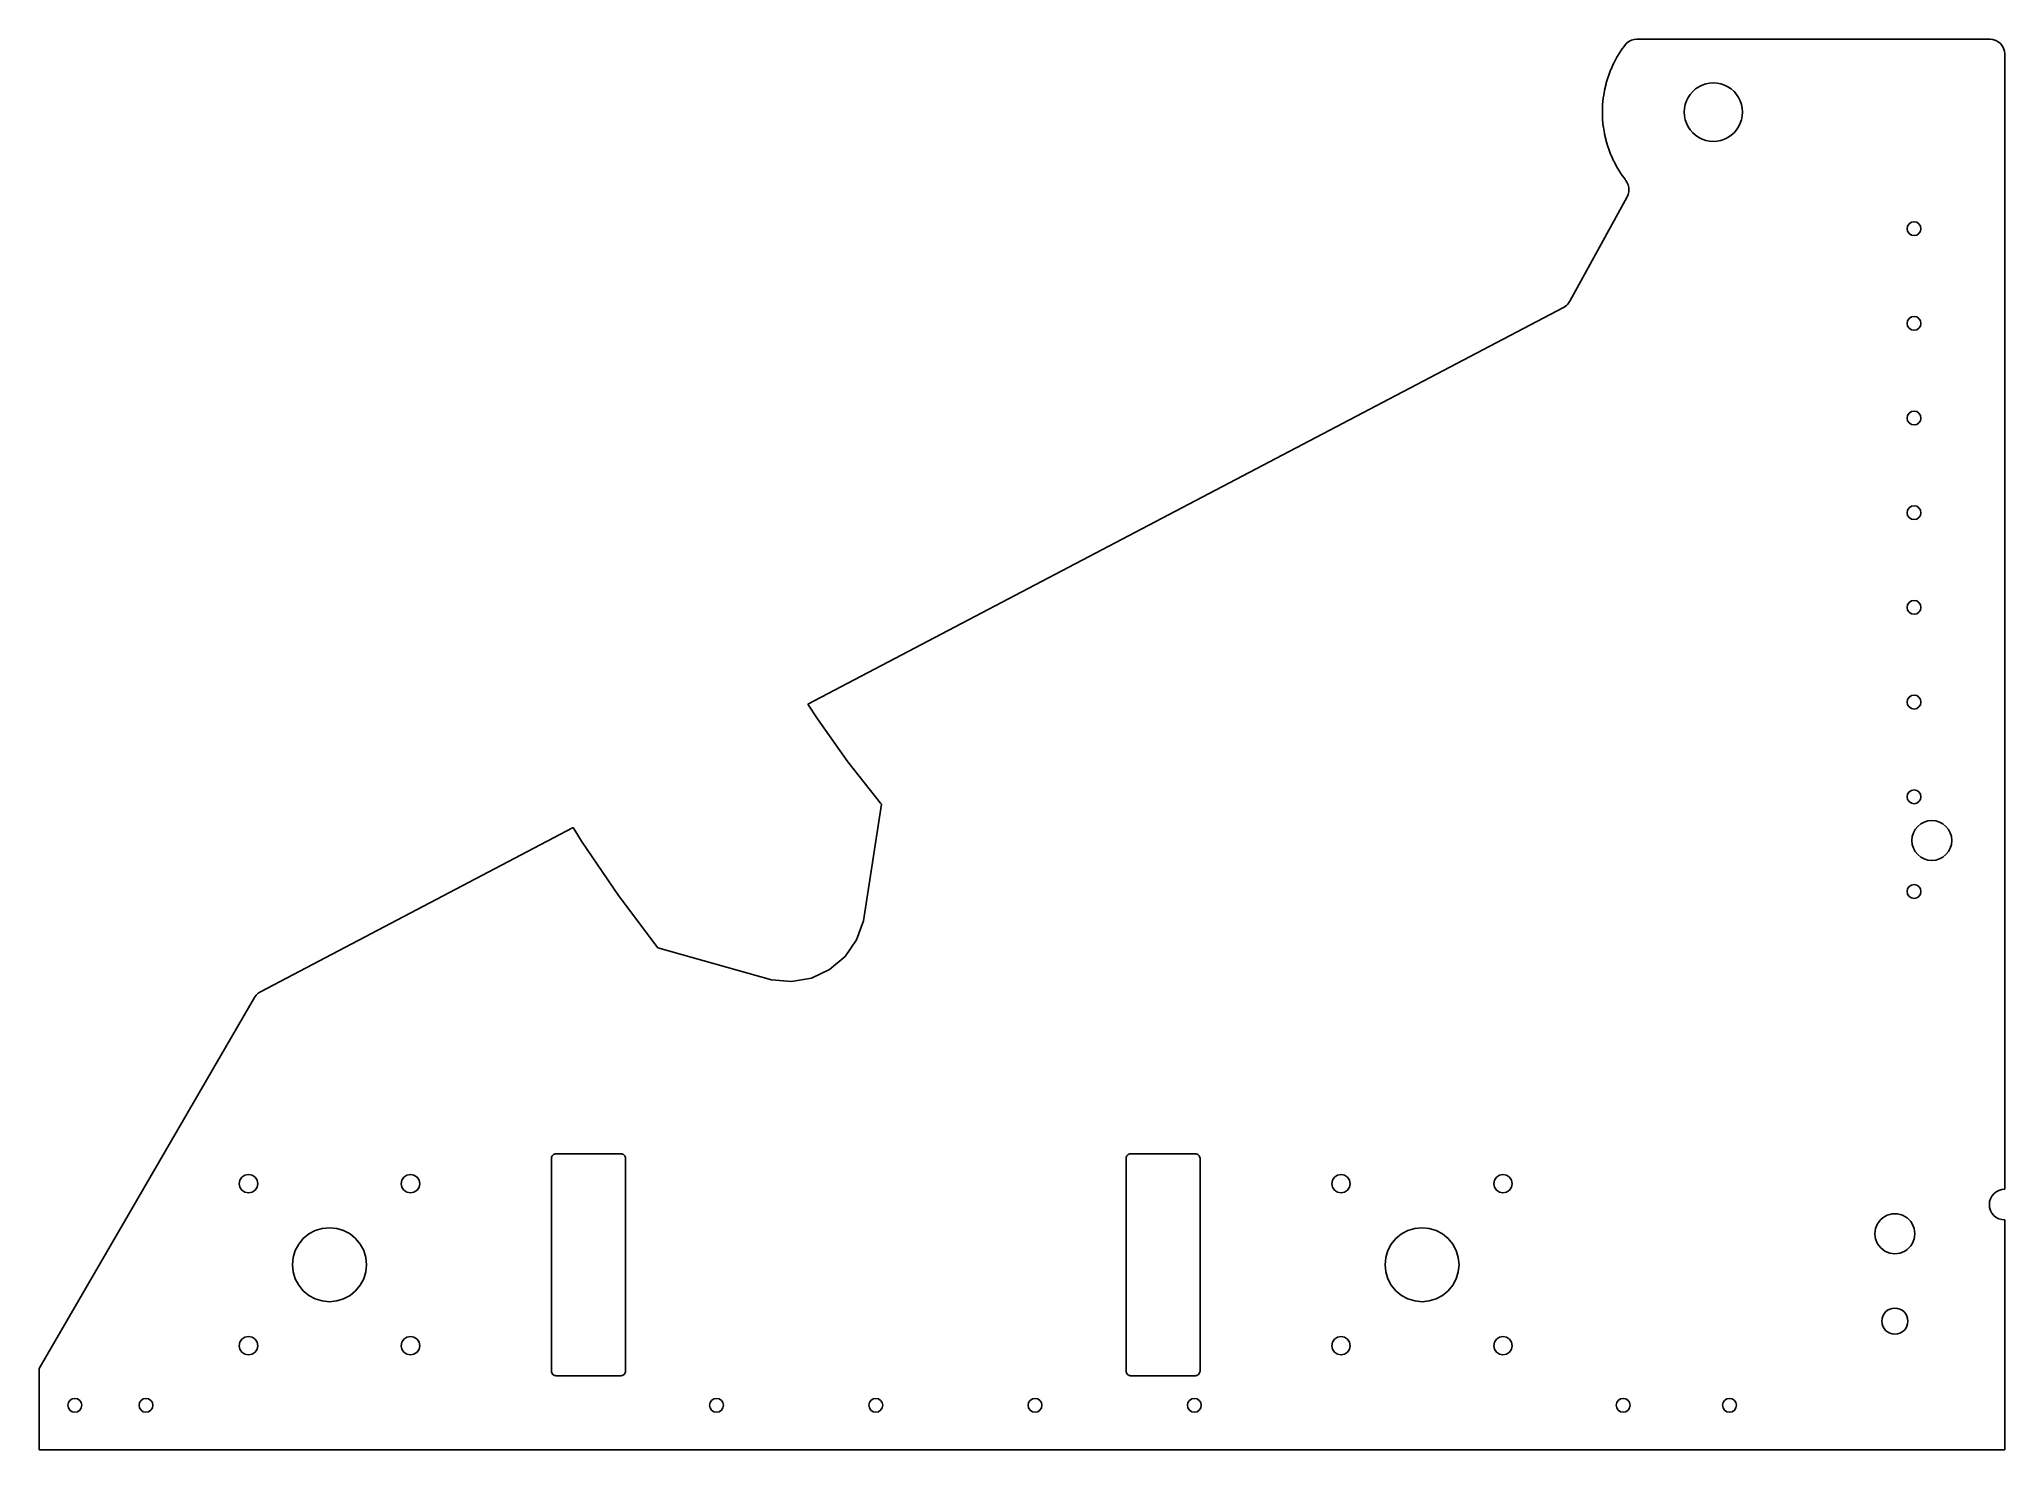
# Model space of a CAD drawing. Header units: millimetres. Extents: x 0 to 1349, y 0 to 968.
import ezdxf

# ---------------------------------------------------------------- set-up
doc = ezdxf.new("R2010")
doc.units = ezdxf.units.MM

msp = doc.modelspace()

# ---------------------------------------------------------------- linework, layer by layer
for p, q in [((1085.67, 960.306), (1083.38, 956.628)), ((1086.03, 960.85), (1085.67, 960.306)), ((1088.34, 964.075), (1086.03, 960.85)), ((1089.64, 965.549), (1088.34, 964.075)), ((1091.19, 966.742), (1089.64, 965.549)), ((1092.95, 967.609), (1091.19, 966.742)), ((1094.84, 968.116), (1092.95, 967.609)), ((1096.47, 968.25), (1094.84, 968.116)), ((1339.2, 968.25), (1096.47, 968.25)), ((1341.15, 968.058), (1339.2, 968.25)), ((1343.03, 967.489), (1341.15, 968.058)), ((1344.76, 966.565), (1343.03, 967.489)), ((1346.27, 965.321), (1344.76, 966.565)), ((1347.51, 963.806), (1346.27, 965.321)), ((1348.44, 962.077), (1347.51, 963.806)), ((1349.01, 960.201), (1348.44, 962.077)), ((1349.2, 958.25), (1349.01, 960.201)), ((1349.2, 178.775), (1349.2, 958.25)), ((1078.68, 947.104), (1077.16, 943.05)), ((1078.83, 947.469), (1078.68, 947.104)), ((1078.94, 947.709), (1078.83, 947.469)), ((1080.72, 951.655), (1078.94, 947.709)), ((1081.01, 952.241), (1080.72, 951.655)), ((1083.05, 956.062), (1081.01, 952.241)), ((1083.38, 956.628), (1083.05, 956.062)), ((1074.41, 932.793), (1073.71, 928.52)), ((1074.54, 933.435), (1074.41, 932.793)), ((1075.52, 937.653), (1074.54, 933.435)), ((1075.69, 938.285), (1075.52, 937.653)), ((1076.95, 942.43), (1075.69, 938.285)), ((1077.16, 943.05), (1076.95, 942.43)), ((1133.29, 930.456), (1135.02, 932.427)), ((1135.02, 932.427), (1136.99, 934.157)), ((1136.99, 934.157), (1139.18, 935.614)), ((1139.18, 935.614), (1141.53, 936.774)), ((1141.53, 936.774), (1144.01, 937.617)), ((1144.01, 937.617), (1146.58, 938.128)), ((1146.58, 938.128), (1149.2, 938.3)), ((1149.2, 938.3), (1151.82, 938.128)), ((1151.82, 938.128), (1154.39, 937.617)), ((1154.39, 937.617), (1156.87, 936.774)), ((1156.87, 936.774), (1159.23, 935.614)), ((1159.23, 935.614), (1161.41, 934.157)), ((1161.41, 934.157), (1163.38, 932.427)), ((1163.38, 932.427), (1165.11, 930.456)), ((1073.15, 922.906), (1073.01, 918.577)), ((1073.01, 918.577), (1073.01, 917.923)), ((1073.01, 917.923), (1073.15, 913.594)), ((1073.2, 923.559), (1073.15, 922.906)), ((1073.62, 927.87), (1073.2, 923.559)), ((1073.66, 928.225), (1073.62, 927.87)), ((1073.71, 928.52), (1073.66, 928.225)), ((1129.15, 918.25), (1129.32, 920.867)), ((1129.32, 915.633), (1129.15, 918.25)), ((1129.32, 920.867), (1129.83, 923.439)), ((1129.83, 923.439), (1130.68, 925.923)), ((1130.68, 925.923), (1131.84, 928.275)), ((1131.84, 928.275), (1133.29, 930.456)), ((1165.11, 930.456), (1166.56, 928.275)), ((1166.56, 928.275), (1167.72, 925.923)), ((1167.72, 925.923), (1168.57, 923.439)), ((1168.57, 923.439), (1169.08, 920.867)), ((1169.08, 920.867), (1169.25, 918.25)), ((1169.25, 918.25), (1169.08, 915.633)), ((1073.15, 913.594), (1073.2, 912.941)), ((1073.2, 912.941), (1073.62, 908.63)), ((1073.62, 908.63), (1073.66, 908.276)), ((1073.66, 908.276), (1073.71, 907.98)), ((1073.71, 907.98), (1074.41, 903.707)), ((1129.83, 913.061), (1129.32, 915.633)), ((1130.68, 910.577), (1129.83, 913.061)), ((1131.84, 908.225), (1130.68, 910.577)), ((1133.29, 906.044), (1131.84, 908.225)), ((1135.02, 904.073), (1133.29, 906.044)), ((1136.99, 902.343), (1135.02, 904.073)), ((1163.38, 904.073), (1161.41, 902.343)), ((1165.11, 906.044), (1163.38, 904.073)), ((1166.56, 908.225), (1165.11, 906.044)), ((1167.72, 910.577), (1166.56, 908.225)), ((1168.57, 913.061), (1167.72, 910.577)), ((1169.08, 915.633), (1168.57, 913.061)), ((1074.41, 903.707), (1074.54, 903.065)), ((1074.54, 903.065), (1075.52, 898.847)), ((1075.52, 898.847), (1075.69, 898.215)), ((1075.69, 898.215), (1076.95, 894.069)), ((1076.95, 894.069), (1077.16, 893.45)), ((1077.16, 893.45), (1078.68, 889.396)), ((1139.18, 900.886), (1136.99, 902.343)), ((1141.53, 899.726), (1139.18, 900.886)), ((1144.01, 898.883), (1141.53, 899.726)), ((1146.58, 898.372), (1144.01, 898.883)), ((1149.2, 898.2), (1146.58, 898.372)), ((1151.82, 898.372), (1149.2, 898.2)), ((1154.39, 898.883), (1151.82, 898.372)), ((1156.87, 899.726), (1154.39, 898.883)), ((1159.23, 900.886), (1156.87, 899.726)), ((1161.41, 902.343), (1159.23, 900.886)), ((1078.68, 889.396), (1078.83, 889.032)), ((1078.83, 889.032), (1078.94, 888.791)), ((1078.94, 888.791), (1080.72, 884.846)), ((1080.72, 884.846), (1081.01, 884.259)), ((1081.01, 884.259), (1083.05, 880.438)), ((1083.05, 880.438), (1083.38, 879.872)), ((1083.38, 879.872), (1085.67, 876.194)), ((1085.67, 876.194), (1086.03, 875.65)), ((1086.03, 875.65), (1088.56, 872.128)), ((1088.56, 872.128), (1088.76, 871.861)), ((1088.76, 871.861), (1089.19, 871.284)), ((1089.19, 871.284), (1089.9, 870.199)), ((1089.9, 870.199), (1090.37, 869.31)), ((1090.37, 869.31), (1090.73, 868.415)), ((1090.73, 868.415), (1091, 867.477)), ((1091.15, 863.592), (1090.95, 862.635)), ((1091, 867.477), (1091.18, 866.516)), ((1091.26, 864.564), (1091.15, 863.592)), ((1091.18, 866.516), (1091.27, 865.542)), ((1091.27, 865.542), (1091.26, 864.564)), ((1089.97, 860.135), (1050.77, 788.586)), ((1090.18, 860.577), (1089.97, 860.135)), ((1090.66, 861.702), (1090.18, 860.577)), ((1090.95, 862.635), (1090.66, 861.702)), ((1282.21, 838.25), (1282.57, 840.073)), ((1282.57, 836.427), (1282.21, 838.25)), ((1282.57, 840.073), (1283.6, 841.618)), ((1283.6, 841.618), (1285.15, 842.65)), ((1285.15, 842.65), (1286.97, 843.012)), ((1286.97, 843.012), (1288.79, 842.65)), ((1288.79, 842.65), (1290.34, 841.618)), ((1290.34, 841.618), (1291.37, 840.073)), ((1291.37, 840.073), (1291.73, 838.25)), ((1291.73, 838.25), (1291.37, 836.427)), ((1283.6, 834.882), (1282.57, 836.427)), ((1285.15, 833.85), (1283.6, 834.882)), ((1286.97, 833.487), (1285.15, 833.85)), ((1288.79, 833.85), (1286.97, 833.487)), ((1290.34, 834.882), (1288.79, 833.85)), ((1291.37, 836.427), (1290.34, 834.882)), ((1046.31, 784.211), (527.69, 511.822)), ((1046.73, 784.461), (1046.31, 784.211)), ((1047.76, 785.133), (1046.73, 784.461)), ((1048.52, 785.748), (1047.76, 785.133)), ((1049.22, 786.437), (1048.52, 785.748)), ((1049.84, 787.182), (1049.22, 786.437)), ((1050.51, 788.174), (1049.84, 787.182)), ((1050.77, 788.586), (1050.51, 788.174)), ((1282.21, 773.25), (1282.57, 775.073)), ((1282.57, 771.427), (1282.21, 773.25)), ((1282.57, 775.073), (1283.6, 776.618)), ((1283.6, 769.882), (1282.57, 771.427)), ((1283.6, 776.618), (1285.15, 777.65)), ((1285.15, 768.85), (1283.6, 769.882)), ((1285.15, 777.65), (1286.97, 778.012)), ((1286.97, 778.012), (1288.79, 777.65)), ((1288.79, 777.65), (1290.34, 776.618)), ((1290.34, 769.882), (1288.79, 768.85)), ((1290.34, 776.618), (1291.37, 775.073)), ((1291.37, 771.427), (1290.34, 769.882)), ((1291.37, 775.073), (1291.73, 773.25)), ((1291.73, 773.25), (1291.37, 771.427)), ((1286.97, 768.487), (1285.15, 768.85)), ((1288.79, 768.85), (1286.97, 768.487)), ((1282.21, 708.25), (1282.57, 710.073)), ((1282.57, 706.427), (1282.21, 708.25)), ((1282.57, 710.073), (1283.6, 711.618)), ((1283.6, 704.882), (1282.57, 706.427)), ((1283.6, 711.618), (1285.15, 712.65)), ((1285.15, 703.85), (1283.6, 704.882)), ((1285.15, 712.65), (1286.97, 713.012)), ((1286.97, 703.487), (1285.15, 703.85)), ((1286.97, 713.012), (1288.79, 712.65)), ((1288.79, 703.85), (1286.97, 703.487)), ((1288.79, 712.65), (1290.34, 711.618)), ((1290.34, 704.882), (1288.79, 703.85)), ((1290.34, 711.618), (1291.37, 710.073)), ((1291.37, 706.427), (1290.34, 704.882)), ((1291.37, 710.073), (1291.73, 708.25)), ((1291.73, 708.25), (1291.37, 706.427)), ((1283.6, 646.618), (1285.15, 647.65)), ((1285.15, 647.65), (1286.97, 648.012)), ((1286.97, 648.012), (1288.79, 647.65)), ((1288.79, 647.65), (1290.34, 646.618)), ((1282.21, 643.25), (1282.57, 645.073)), ((1282.57, 641.427), (1282.21, 643.25)), ((1282.57, 645.073), (1283.6, 646.618)), ((1283.6, 639.882), (1282.57, 641.427)), ((1285.15, 638.85), (1283.6, 639.882)), ((1286.97, 638.487), (1285.15, 638.85)), ((1288.79, 638.85), (1286.97, 638.487)), ((1290.34, 639.882), (1288.79, 638.85)), ((1290.34, 646.618), (1291.37, 645.073)), ((1291.37, 641.427), (1290.34, 639.882)), ((1291.37, 645.073), (1291.73, 643.25)), ((1291.73, 643.25), (1291.37, 641.427)), ((1282.57, 580.073), (1283.6, 581.618)), ((1283.6, 581.618), (1285.15, 582.65)), ((1285.15, 582.65), (1286.97, 583.012)), ((1286.97, 583.012), (1288.79, 582.65)), ((1288.79, 582.65), (1290.34, 581.618)), ((1290.34, 581.618), (1291.37, 580.073)), ((1282.21, 578.25), (1282.57, 580.073)), ((1282.57, 576.427), (1282.21, 578.25)), ((1283.6, 574.882), (1282.57, 576.427)), ((1285.15, 573.85), (1283.6, 574.882)), ((1286.97, 573.487), (1285.15, 573.85)), ((1288.79, 573.85), (1286.97, 573.487)), ((1290.34, 574.882), (1288.79, 573.85)), ((1291.37, 576.427), (1290.34, 574.882)), ((1291.37, 580.073), (1291.73, 578.25)), ((1291.73, 578.25), (1291.37, 576.427)), ((1282.21, 513.25), (1282.57, 515.073)), ((1282.57, 511.427), (1282.21, 513.25)), ((1282.57, 515.073), (1283.6, 516.618)), ((1283.6, 516.618), (1285.15, 517.65)), ((1285.15, 517.65), (1286.97, 518.012)), ((1286.97, 518.012), (1288.79, 517.65)), ((1288.79, 517.65), (1290.34, 516.618)), ((1290.34, 516.618), (1291.37, 515.073)), ((1291.37, 515.073), (1291.73, 513.25)), ((1291.73, 513.25), (1291.37, 511.427)), ((527.69, 511.822), (534.151, 501.763)), ((534.151, 501.763), (555.151, 472.32)), ((1283.6, 509.882), (1282.57, 511.427)), ((1285.15, 508.85), (1283.6, 509.882)), ((1286.97, 508.487), (1285.15, 508.85)), ((1288.79, 508.85), (1286.97, 508.487)), ((1290.34, 509.882), (1288.79, 508.85)), ((1291.37, 511.427), (1290.34, 509.882)), ((555.151, 472.32), (577.56, 443.934)), ((1282.21, 448.25), (1282.57, 450.073)), ((1282.57, 446.427), (1282.21, 448.25)), ((1282.57, 450.073), (1283.6, 451.618)), ((1283.6, 444.882), (1282.57, 446.427)), ((1283.6, 451.618), (1285.15, 452.65)), ((1285.15, 452.65), (1286.97, 453.012)), ((1286.97, 453.012), (1288.79, 452.65)), ((1288.79, 452.65), (1290.34, 451.618)), ((1290.34, 451.618), (1291.37, 450.073)), ((1291.37, 446.427), (1290.34, 444.882)), ((1291.37, 450.073), (1291.73, 448.25)), ((1291.73, 448.25), (1291.37, 446.427)), ((578.101, 443.093), (565.728, 363.07)), ((577.56, 443.934), (578.101, 443.093)), ((1285.15, 443.85), (1283.6, 444.882)), ((1286.97, 443.487), (1285.15, 443.85)), ((1288.79, 443.85), (1286.97, 443.487)), ((1290.34, 444.882), (1288.79, 443.85)), ((1296.53, 431.687), (1299.2, 431.95)), ((1299.2, 431.95), (1301.87, 431.687)), ((366.498, 427.162), (151.753, 314.374)), ((372.275, 417.698), (366.498, 427.162)), ((1285.5, 418.25), (1285.76, 420.923)), ((1285.76, 420.923), (1286.54, 423.493)), ((1286.54, 423.493), (1287.81, 425.861)), ((1287.81, 425.861), (1289.51, 427.937)), ((1289.51, 427.937), (1291.59, 429.641)), ((1291.59, 429.641), (1293.96, 430.907)), ((1293.96, 430.907), (1296.53, 431.687)), ((1301.87, 431.687), (1304.44, 430.907)), ((1304.44, 430.907), (1306.81, 429.641)), ((1306.81, 429.641), (1308.89, 427.937)), ((1308.89, 427.937), (1310.59, 425.861)), ((1310.59, 425.861), (1311.86, 423.493)), ((1311.86, 423.493), (1312.64, 420.923)), ((1312.64, 420.923), (1312.9, 418.25)), ((397.559, 380.476), (372.275, 417.698)), ((1285.76, 415.577), (1285.5, 418.25)), ((1286.54, 413.007), (1285.76, 415.577)), ((1287.81, 410.639), (1286.54, 413.007)), ((1289.51, 408.563), (1287.81, 410.639)), ((1291.59, 406.859), (1289.51, 408.563)), ((1293.96, 405.593), (1291.59, 406.859)), ((1296.53, 404.813), (1293.96, 405.593)), ((1299.2, 404.55), (1296.53, 404.813)), ((1301.87, 404.813), (1299.2, 404.55)), ((1304.44, 405.593), (1301.87, 404.813)), ((1306.81, 406.859), (1304.44, 405.593)), ((1308.89, 408.563), (1306.81, 406.859)), ((1310.59, 410.639), (1308.89, 408.563)), ((1311.86, 413.007), (1310.59, 410.639)), ((1312.64, 415.577), (1311.86, 413.007)), ((1312.9, 418.25), (1312.64, 415.577)), ((424.625, 344.529), (397.559, 380.476)), ((1282.21, 383.25), (1282.57, 385.073)), ((1282.57, 381.427), (1282.21, 383.25)), ((1282.57, 385.073), (1283.6, 386.618)), ((1283.6, 379.882), (1282.57, 381.427)), ((1283.6, 386.618), (1285.15, 387.65)), ((1285.15, 378.85), (1283.6, 379.882)), ((1285.15, 387.65), (1286.97, 388.012)), ((1286.97, 378.487), (1285.15, 378.85)), ((1286.97, 388.012), (1288.79, 387.65)), ((1288.79, 378.85), (1286.97, 378.487)), ((1288.79, 387.65), (1290.34, 386.618)), ((1290.34, 379.882), (1288.79, 378.85)), ((1290.34, 386.618), (1291.37, 385.073)), ((1291.37, 381.427), (1290.34, 379.882)), ((1291.37, 385.073), (1291.73, 383.25)), ((1291.73, 383.25), (1291.37, 381.427)), ((565.728, 363.07), (561.035, 350.027)), ((502.542, 322.491), (424.625, 344.529)), ((553.126, 338.643), (542.539, 329.694)), ((561.035, 350.027), (553.126, 338.643)), ((542.539, 329.694), (529.998, 323.79)), ((147.753, 310.538), (0, 55.8249)), ((148.898, 312.129), (147.753, 310.538)), ((150.332, 313.467), (148.898, 312.129)), ((151.753, 314.374), (150.332, 313.467)), ((516.355, 321.333), (502.542, 322.491)), ((529.998, 323.79), (516.355, 321.333)), ((352.53, 202.27), (353.011, 202.665)), ((353.011, 202.665), (353.56, 202.958)), ((353.56, 202.958), (354.156, 203.139)), ((354.156, 203.139), (354.775, 203.2)), ((354.775, 203.2), (399.225, 203.2)), ((399.225, 203.2), (399.844, 203.139)), ((399.844, 203.139), (400.44, 202.958)), ((400.44, 202.958), (400.989, 202.665)), ((400.989, 202.665), (401.47, 202.27)), ((746.93, 202.27), (747.411, 202.665)), ((747.411, 202.665), (747.96, 202.958)), ((747.96, 202.958), (748.556, 203.139)), ((748.556, 203.139), (749.175, 203.2)), ((749.175, 203.2), (793.625, 203.2)), ((793.625, 203.2), (794.244, 203.139)), ((794.244, 203.139), (794.84, 202.958)), ((794.84, 202.958), (795.389, 202.665)), ((795.389, 202.665), (795.87, 202.27)), ((141.181, 188.456), (143.611, 188.939)), ((143.611, 188.939), (146.041, 188.456)), ((252.359, 188.456), (254.789, 188.939)), ((254.789, 188.939), (257.219, 188.456)), ((351.6, 200.025), (351.661, 200.644)), ((351.6, 53.975), (351.6, 200.025)), ((351.661, 200.644), (351.842, 201.24)), ((351.842, 201.24), (352.135, 201.789)), ((352.135, 201.789), (352.53, 202.27)), ((401.47, 202.27), (401.865, 201.789)), ((401.865, 201.789), (402.158, 201.24)), ((402.158, 201.24), (402.339, 200.644)), ((402.339, 200.644), (402.4, 200.025)), ((402.4, 200.025), (402.4, 53.975)), ((746, 200.025), (746.061, 200.644)), ((746, 53.975), (746, 200.025)), ((746.061, 200.644), (746.242, 201.24)), ((746.242, 201.24), (746.535, 201.789)), ((746.535, 201.789), (746.93, 202.27)), ((795.87, 202.27), (796.265, 201.789)), ((796.265, 201.789), (796.558, 201.24)), ((796.558, 201.24), (796.739, 200.644)), ((796.739, 200.644), (796.8, 200.025)), ((796.8, 200.025), (796.8, 53.975)), ((891.181, 188.456), (893.611, 188.939)), ((893.611, 188.939), (896.041, 188.456)), ((1002.36, 188.456), (1004.79, 188.939)), ((1004.79, 188.939), (1007.22, 188.456)), ((137.261, 182.589), (137.744, 185.019)), ((137.744, 180.159), (137.261, 182.589)), ((137.744, 185.019), (139.121, 187.079)), ((139.121, 178.099), (137.744, 180.159)), ((139.121, 187.079), (141.181, 188.456)), ((141.181, 176.723), (139.121, 178.099)), ((143.611, 176.239), (141.181, 176.723)), ((146.041, 176.723), (143.611, 176.239)), ((146.041, 188.456), (148.101, 187.079)), ((148.101, 178.099), (146.041, 176.723)), ((148.101, 187.079), (149.477, 185.019)), ((149.477, 180.159), (148.101, 178.099)), ((149.477, 185.019), (149.961, 182.589)), ((149.961, 182.589), (149.477, 180.159)), ((248.439, 182.589), (248.923, 185.019)), ((248.923, 180.159), (248.439, 182.589)), ((248.923, 185.019), (250.299, 187.079)), ((250.299, 178.099), (248.923, 180.159)), ((250.299, 187.079), (252.359, 188.456)), ((252.359, 176.723), (250.299, 178.099)), ((254.789, 176.239), (252.359, 176.723)), ((257.219, 176.723), (254.789, 176.239)), ((257.219, 188.456), (259.279, 187.079)), ((259.279, 178.099), (257.219, 176.723)), ((259.279, 187.079), (260.656, 185.019)), ((260.656, 180.159), (259.279, 178.099)), ((260.656, 185.019), (261.139, 182.589)), ((261.139, 182.589), (260.656, 180.159)), ((887.261, 182.589), (887.744, 185.019)), ((887.744, 180.159), (887.261, 182.589)), ((887.744, 185.019), (889.121, 187.079)), ((889.121, 178.099), (887.744, 180.159)), ((889.121, 187.079), (891.181, 188.456)), ((891.181, 176.723), (889.121, 178.099)), ((893.611, 176.239), (891.181, 176.723)), ((896.041, 176.723), (893.611, 176.239)), ((896.041, 188.456), (898.101, 187.079)), ((898.101, 178.099), (896.041, 176.723)), ((898.101, 187.079), (899.477, 185.019)), ((899.477, 180.159), (898.101, 178.099)), ((899.477, 185.019), (899.961, 182.589)), ((899.961, 182.589), (899.477, 180.159)), ((998.439, 182.589), (998.923, 185.019)), ((998.923, 180.159), (998.439, 182.589)), ((998.923, 185.019), (1000.3, 187.079)), ((1000.3, 178.099), (998.923, 180.159)), ((1000.3, 187.079), (1002.36, 188.456)), ((1002.36, 176.723), (1000.3, 178.099)), ((1004.79, 176.239), (1002.36, 176.723)), ((1007.22, 176.723), (1004.79, 176.239)), ((1007.22, 188.456), (1009.28, 187.079)), ((1009.28, 178.099), (1007.22, 176.723)), ((1009.28, 187.079), (1010.66, 185.019)), ((1010.66, 180.159), (1009.28, 178.099)), ((1010.66, 185.019), (1011.14, 182.589)), ((1011.14, 182.589), (1010.66, 180.159)), ((1340.45, 174.097), (1341.76, 175.692)), ((1341.76, 175.692), (1343.35, 177.001)), ((1343.35, 177.001), (1345.17, 177.974)), ((1345.17, 177.974), (1347.15, 178.573)), ((1347.15, 178.573), (1349.2, 178.775)), ((1272.01, 161.833), (1273.8, 161.95)), ((1273.8, 161.95), (1275.59, 161.833)), ((1338.68, 168.25), (1338.88, 170.303)), ((1338.88, 166.197), (1338.68, 168.25)), ((1338.88, 170.303), (1339.48, 172.278)), ((1339.48, 164.222), (1338.88, 166.197)), ((1339.48, 172.278), (1340.45, 174.097)), ((1340.45, 162.403), (1339.48, 164.222)), ((1341.76, 160.808), (1340.45, 162.403)), ((185.089, 148.119), (189.48, 150.467)), ((189.48, 150.467), (194.245, 151.912)), ((194.245, 151.912), (199.2, 152.4)), ((199.2, 152.4), (204.155, 151.912)), ((204.155, 151.912), (208.92, 150.467)), ((208.92, 150.467), (213.311, 148.119)), ((935.089, 148.119), (939.48, 150.467)), ((939.48, 150.467), (944.245, 151.912)), ((944.245, 151.912), (949.2, 152.4)), ((949.2, 152.4), (954.155, 151.912)), ((954.155, 151.912), (958.92, 150.467)), ((958.92, 150.467), (963.311, 148.119)), ((1260.1, 148.25), (1260.22, 150.038)), ((1260.22, 150.038), (1260.57, 151.796)), ((1260.57, 151.796), (1261.14, 153.493)), ((1261.14, 153.493), (1261.94, 155.1)), ((1261.94, 155.1), (1262.93, 156.59)), ((1262.93, 156.59), (1264.11, 157.937)), ((1264.11, 157.937), (1265.46, 159.119)), ((1265.46, 159.119), (1266.95, 160.115)), ((1266.95, 160.115), (1268.56, 160.907)), ((1268.56, 160.907), (1270.25, 161.483)), ((1270.25, 161.483), (1272.01, 161.833)), ((1275.59, 161.833), (1277.35, 161.483)), ((1277.35, 161.483), (1279.04, 160.907)), ((1279.04, 160.907), (1280.65, 160.115)), ((1280.65, 160.115), (1282.14, 159.119)), ((1282.14, 159.119), (1283.49, 157.937)), ((1283.49, 157.937), (1284.67, 156.59)), ((1284.67, 156.59), (1285.66, 155.1)), ((1285.66, 155.1), (1286.46, 153.493)), ((1286.46, 153.493), (1287.03, 151.796)), ((1287.03, 151.796), (1287.38, 150.038)), ((1287.38, 150.038), (1287.5, 148.25)), ((1343.35, 159.499), (1341.76, 160.808)), ((1345.17, 158.526), (1343.35, 159.499)), ((1347.15, 157.927), (1345.17, 158.526)), ((1349.2, 157.725), (1347.15, 157.927)), ((1349.2, 0), (1349.2, 157.725)), ((174.288, 131.955), (175.733, 136.72)), ((175.733, 136.72), (178.081, 141.111)), ((178.081, 141.111), (181.239, 144.961)), ((181.239, 144.961), (185.089, 148.119)), ((213.311, 148.119), (217.161, 144.961)), ((217.161, 144.961), (220.319, 141.111)), ((220.319, 141.111), (222.667, 136.72)), ((222.667, 136.72), (224.112, 131.955)), ((924.288, 131.955), (925.733, 136.72)), ((925.733, 136.72), (928.081, 141.111)), ((928.081, 141.111), (931.239, 144.961)), ((931.239, 144.961), (935.089, 148.119)), ((963.311, 148.119), (967.161, 144.961)), ((967.161, 144.961), (970.319, 141.111)), ((970.319, 141.111), (972.667, 136.72)), ((972.667, 136.72), (974.112, 131.955)), ((1260.22, 146.462), (1260.1, 148.25)), ((1260.57, 144.704), (1260.22, 146.462)), ((1261.14, 143.007), (1260.57, 144.704)), ((1261.94, 141.4), (1261.14, 143.007)), ((1262.93, 139.91), (1261.94, 141.4)), ((1264.11, 138.563), (1262.93, 139.91)), ((1265.46, 137.381), (1264.11, 138.563)), ((1266.95, 136.385), (1265.46, 137.381)), ((1268.56, 135.593), (1266.95, 136.385)), ((1270.25, 135.017), (1268.56, 135.593)), ((1272.01, 134.667), (1270.25, 135.017)), ((1277.35, 135.017), (1275.59, 134.667)), ((1279.04, 135.593), (1277.35, 135.017)), ((1280.65, 136.385), (1279.04, 135.593)), ((1282.14, 137.381), (1280.65, 136.385)), ((1283.49, 138.563), (1282.14, 137.381)), ((1284.67, 139.91), (1283.49, 138.563)), ((1285.66, 141.4), (1284.67, 139.91)), ((1286.46, 143.007), (1285.66, 141.4)), ((1287.03, 144.704), (1286.46, 143.007)), ((1287.38, 146.462), (1287.03, 144.704)), ((1287.5, 148.25), (1287.38, 146.462)), ((173.8, 127), (174.288, 131.955)), ((174.288, 122.045), (173.8, 127)), ((175.733, 117.28), (174.288, 122.045)), ((224.112, 122.045), (222.667, 117.28)), ((224.112, 131.955), (224.6, 127)), ((224.6, 127), (224.112, 122.045)), ((923.8, 127), (924.288, 131.955)), ((924.288, 122.045), (923.8, 127)), ((925.733, 117.28), (924.288, 122.045)), ((974.112, 122.045), (972.667, 117.28)), ((974.112, 131.955), (974.6, 127)), ((974.6, 127), (974.112, 122.045)), ((1273.8, 134.55), (1272.01, 134.667)), ((1275.59, 134.667), (1273.8, 134.55)), ((178.081, 112.889), (175.733, 117.28)), ((181.239, 109.039), (178.081, 112.889)), ((185.089, 105.881), (181.239, 109.039)), ((217.161, 109.039), (213.311, 105.881)), ((220.319, 112.889), (217.161, 109.039)), ((222.667, 117.28), (220.319, 112.889)), ((928.081, 112.889), (925.733, 117.28)), ((931.239, 109.039), (928.081, 112.889)), ((935.089, 105.881), (931.239, 109.039)), ((967.161, 109.039), (963.311, 105.881)), ((970.319, 112.889), (967.161, 109.039)), ((972.667, 117.28), (970.319, 112.889)), ((189.48, 103.533), (185.089, 105.881)), ((194.245, 102.088), (189.48, 103.533)), ((199.2, 101.6), (194.245, 102.088)), ((204.155, 102.088), (199.2, 101.6)), ((208.92, 103.533), (204.155, 102.088)), ((213.311, 105.881), (208.92, 103.533)), ((939.48, 103.533), (935.089, 105.881)), ((944.245, 102.088), (939.48, 103.533)), ((949.2, 101.6), (944.245, 102.088)), ((954.155, 102.088), (949.2, 101.6)), ((958.92, 103.533), (954.155, 102.088)), ((963.311, 105.881), (958.92, 103.533)), ((1266.37, 93.2154), (1267.48, 94.5698)), ((1267.48, 94.5698), (1268.83, 95.6813)), ((1268.83, 95.6813), (1270.38, 96.5072)), ((1270.38, 96.5072), (1272.06, 97.0158)), ((1272.06, 97.0158), (1273.8, 97.1875)), ((1273.8, 97.1875), (1275.54, 97.0158)), ((1275.54, 97.0158), (1277.22, 96.5072)), ((1277.22, 96.5072), (1278.77, 95.6813)), ((1278.77, 95.6813), (1280.12, 94.5698)), ((1280.12, 94.5698), (1281.23, 93.2154)), ((1264.86, 88.25), (1265.03, 89.9936)), ((1265.03, 86.5064), (1264.86, 88.25)), ((1265.03, 89.9936), (1265.54, 91.6702)), ((1265.54, 84.8298), (1265.03, 86.5064)), ((1265.54, 91.6702), (1266.37, 93.2154)), ((1266.37, 83.2846), (1265.54, 84.8298)), ((1267.48, 81.9302), (1266.37, 83.2846)), ((1268.83, 80.8187), (1267.48, 81.9302)), ((1280.12, 81.9302), (1278.77, 80.8187)), ((1281.23, 83.2846), (1280.12, 81.9302)), ((1281.23, 93.2154), (1282.06, 91.6702)), ((1282.06, 84.8298), (1281.23, 83.2846)), ((1282.06, 91.6702), (1282.57, 89.9936)), ((1282.57, 86.5064), (1282.06, 84.8298)), ((1282.57, 89.9936), (1282.74, 88.25)), ((1282.74, 88.25), (1282.57, 86.5064)), ((137.261, 71.4108), (137.744, 73.8409)), ((137.744, 68.9808), (137.261, 71.4108)), ((137.744, 73.8409), (139.121, 75.9009)), ((139.121, 66.9207), (137.744, 68.9808)), ((139.121, 75.9009), (141.181, 77.2775)), ((141.181, 77.2775), (143.611, 77.7608)), ((143.611, 77.7608), (146.041, 77.2775)), ((146.041, 77.2775), (148.101, 75.9009)), ((148.101, 75.9009), (149.477, 73.8409)), ((149.477, 68.9808), (148.101, 66.9207)), ((149.477, 73.8409), (149.961, 71.4108)), ((149.961, 71.4108), (149.477, 68.9808)), ((248.439, 71.4108), (248.923, 73.8409)), ((248.923, 68.9808), (248.439, 71.4108)), ((248.923, 73.8409), (250.299, 75.9009)), ((250.299, 66.9207), (248.923, 68.9808)), ((250.299, 75.9009), (252.359, 77.2775)), ((252.359, 77.2775), (254.789, 77.7608)), ((254.789, 77.7608), (257.219, 77.2775)), ((257.219, 77.2775), (259.279, 75.9009)), ((259.279, 75.9009), (260.656, 73.8409)), ((260.656, 68.9808), (259.279, 66.9207)), ((260.656, 73.8409), (261.139, 71.4108)), ((261.139, 71.4108), (260.656, 68.9808)), ((887.261, 71.4108), (887.744, 73.8409)), ((887.744, 68.9808), (887.261, 71.4108)), ((887.744, 73.8409), (889.121, 75.9009)), ((889.121, 66.9207), (887.744, 68.9808)), ((889.121, 75.9009), (891.181, 77.2775)), ((891.181, 77.2775), (893.611, 77.7608)), ((893.611, 77.7608), (896.041, 77.2775)), ((896.041, 77.2775), (898.101, 75.9009)), ((898.101, 75.9009), (899.477, 73.8409)), ((899.477, 68.9808), (898.101, 66.9207)), ((899.477, 73.8409), (899.961, 71.4108)), ((899.961, 71.4108), (899.477, 68.9808)), ((998.439, 71.4108), (998.923, 73.8409)), ((998.923, 68.9808), (998.439, 71.4108)), ((998.923, 73.8409), (1000.3, 75.9009)), ((1000.3, 66.9207), (998.923, 68.9808)), ((1000.3, 75.9009), (1002.36, 77.2775)), ((1002.36, 77.2775), (1004.79, 77.7608)), ((1004.79, 77.7608), (1007.22, 77.2775)), ((1007.22, 77.2775), (1009.28, 75.9009)), ((1009.28, 75.9009), (1010.66, 73.8409)), ((1010.66, 68.9808), (1009.28, 66.9207)), ((1010.66, 73.8409), (1011.14, 71.4108)), ((1011.14, 71.4108), (1010.66, 68.9808)), ((1270.38, 79.9928), (1268.83, 80.8187)), ((1272.06, 79.4842), (1270.38, 79.9928)), ((1273.8, 79.3125), (1272.06, 79.4842)), ((1275.54, 79.4842), (1273.8, 79.3125)), ((1277.22, 79.9928), (1275.54, 79.4842)), ((1278.77, 80.8187), (1277.22, 79.9928)), ((0, 55.8249), (0, 0)), ((141.181, 65.5442), (139.121, 66.9207)), ((143.611, 65.0608), (141.181, 65.5442)), ((146.041, 65.5442), (143.611, 65.0608)), ((148.101, 66.9207), (146.041, 65.5442)), ((252.359, 65.5442), (250.299, 66.9207)), ((254.789, 65.0608), (252.359, 65.5442)), ((257.219, 65.5442), (254.789, 65.0608)), ((259.279, 66.9207), (257.219, 65.5442)), ((351.661, 53.3556), (351.6, 53.975)), ((402.4, 53.975), (402.339, 53.3556)), ((746.061, 53.3556), (746, 53.975)), ((796.8, 53.975), (796.739, 53.3556)), ((891.181, 65.5442), (889.121, 66.9207)), ((893.611, 65.0608), (891.181, 65.5442)), ((896.041, 65.5442), (893.611, 65.0608)), ((898.101, 66.9207), (896.041, 65.5442)), ((1002.36, 65.5442), (1000.3, 66.9207)), ((1004.79, 65.0608), (1002.36, 65.5442)), ((1007.22, 65.5442), (1004.79, 65.0608)), ((1009.28, 66.9207), (1007.22, 65.5442)), ((351.842, 52.76), (351.661, 53.3556)), ((352.135, 52.2111), (351.842, 52.76)), ((352.53, 51.7299), (352.135, 52.2111)), ((353.011, 51.3351), (352.53, 51.7299)), ((353.56, 51.0417), (353.011, 51.3351)), ((354.156, 50.861), (353.56, 51.0417)), ((354.775, 50.8), (354.156, 50.861)), ((399.225, 50.8), (354.775, 50.8)), ((399.844, 50.861), (399.225, 50.8)), ((400.44, 51.0417), (399.844, 50.861)), ((400.989, 51.3351), (400.44, 51.0417)), ((401.47, 51.7299), (400.989, 51.3351)), ((401.865, 52.2111), (401.47, 51.7299)), ((402.158, 52.76), (401.865, 52.2111)), ((402.339, 53.3556), (402.158, 52.76)), ((746.242, 52.76), (746.061, 53.3556)), ((746.535, 52.2111), (746.242, 52.76)), ((746.93, 51.7299), (746.535, 52.2111)), ((747.411, 51.3351), (746.93, 51.7299)), ((747.96, 51.0417), (747.411, 51.3351)), ((748.556, 50.861), (747.96, 51.0417)), ((749.175, 50.8), (748.556, 50.861)), ((793.625, 50.8), (749.175, 50.8)), ((794.244, 50.861), (793.625, 50.8)), ((794.84, 51.0417), (794.244, 50.861)), ((795.389, 51.3351), (794.84, 51.0417)), ((795.87, 51.7299), (795.389, 51.3351)), ((796.265, 52.2111), (795.87, 51.7299)), ((796.558, 52.76), (796.265, 52.2111)), ((796.739, 53.3556), (796.558, 52.76)), ((19.6375, 30.48), (20, 32.3025)), ((20, 28.6575), (19.6375, 30.48)), ((20, 32.3025), (21.0324, 33.8476)), ((21.0324, 27.1124), (20, 28.6575)), ((21.0324, 33.8476), (22.5775, 34.88)), ((22.5775, 26.08), (21.0324, 27.1124)), ((22.5775, 34.88), (24.4, 35.2425)), ((24.4, 35.2425), (26.2225, 34.88)), ((26.2225, 34.88), (27.7676, 33.8476)), ((27.7676, 27.1124), (26.2225, 26.08)), ((27.7676, 33.8476), (28.8, 32.3025)), ((28.8, 28.6575), (27.7676, 27.1124)), ((28.8, 32.3025), (29.1625, 30.48)), ((29.1625, 30.48), (28.8, 28.6575)), ((68.4375, 30.48), (68.8, 32.3025)), ((68.8, 28.6575), (68.4375, 30.48)), ((68.8, 32.3025), (69.8324, 33.8476)), ((69.8324, 27.1124), (68.8, 28.6575)), ((69.8324, 33.8476), (71.3775, 34.88)), ((71.3775, 26.08), (69.8324, 27.1124)), ((71.3775, 34.88), (73.2, 35.2425)), ((73.2, 35.2425), (75.0225, 34.88)), ((75.0225, 34.88), (76.5676, 33.8476)), ((76.5676, 27.1124), (75.0225, 26.08)), ((76.5676, 33.8476), (77.6, 32.3025)), ((77.6, 28.6575), (76.5676, 27.1124)), ((77.6, 32.3025), (77.9625, 30.48)), ((77.9625, 30.48), (77.6, 28.6575)), ((460.078, 30.48), (460.44, 32.3025)), ((460.44, 28.6575), (460.078, 30.48)), ((460.44, 32.3025), (461.472, 33.8476)), ((461.472, 27.1124), (460.44, 28.6575)), ((461.472, 33.8476), (463.017, 34.88)), ((463.017, 26.08), (461.472, 27.1124)), ((463.017, 34.88), (464.84, 35.2425)), ((464.84, 35.2425), (466.663, 34.88)), ((466.663, 34.88), (468.208, 33.8476)), ((468.208, 27.1124), (466.663, 26.08)), ((468.208, 33.8476), (469.24, 32.3025)), ((469.24, 28.6575), (468.208, 27.1124)), ((469.24, 32.3025), (469.603, 30.48)), ((469.603, 30.48), (469.24, 28.6575)), ((569.438, 30.48), (569.8, 32.3025)), ((569.8, 28.6575), (569.438, 30.48)), ((569.8, 32.3025), (570.832, 33.8476)), ((570.832, 27.1124), (569.8, 28.6575)), ((570.832, 33.8476), (572.377, 34.88)), ((572.377, 26.08), (570.832, 27.1124)), ((572.377, 34.88), (574.2, 35.2425)), ((574.2, 35.2425), (576.023, 34.88)), ((576.023, 34.88), (577.568, 33.8476)), ((577.568, 27.1124), (576.023, 26.08)), ((577.568, 33.8476), (578.6, 32.3025)), ((578.6, 28.6575), (577.568, 27.1124)), ((578.6, 32.3025), (578.963, 30.48)), ((578.963, 30.48), (578.6, 28.6575)), ((678.798, 30.48), (679.16, 32.3025)), ((679.16, 28.6575), (678.798, 30.48)), ((679.16, 32.3025), (680.192, 33.8476)), ((680.192, 27.1124), (679.16, 28.6575)), ((680.192, 33.8476), (681.737, 34.88)), ((681.737, 26.08), (680.192, 27.1124)), ((681.737, 34.88), (683.56, 35.2425)), ((683.56, 35.2425), (685.383, 34.88)), ((685.383, 34.88), (686.928, 33.8476)), ((686.928, 27.1124), (685.383, 26.08)), ((686.928, 33.8476), (687.96, 32.3025)), ((687.96, 28.6575), (686.928, 27.1124)), ((687.96, 32.3025), (688.323, 30.48)), ((688.323, 30.48), (687.96, 28.6575)), ((788.158, 30.48), (788.52, 32.3025)), ((788.52, 28.6575), (788.158, 30.48)), ((788.52, 32.3025), (789.552, 33.8476)), ((789.552, 27.1124), (788.52, 28.6575)), ((789.552, 33.8476), (791.097, 34.88)), ((791.097, 26.08), (789.552, 27.1124)), ((791.097, 34.88), (792.92, 35.2425)), ((792.92, 35.2425), (794.743, 34.88)), ((794.743, 34.88), (796.288, 33.8476)), ((796.288, 27.1124), (794.743, 26.08)), ((796.288, 33.8476), (797.32, 32.3025)), ((797.32, 28.6575), (796.288, 27.1124)), ((797.32, 32.3025), (797.683, 30.48)), ((797.683, 30.48), (797.32, 28.6575)), ((1082.54, 30.48), (1082.9, 32.3025)), ((1082.9, 28.6575), (1082.54, 30.48)), ((1082.9, 32.3025), (1083.93, 33.8476)), ((1083.93, 27.1124), (1082.9, 28.6575)), ((1083.93, 33.8476), (1085.48, 34.88)), ((1085.48, 26.08), (1083.93, 27.1124)), ((1085.48, 34.88), (1087.3, 35.2425)), ((1087.3, 35.2425), (1089.12, 34.88)), ((1089.12, 34.88), (1090.67, 33.8476)), ((1090.67, 27.1124), (1089.12, 26.08)), ((1090.67, 33.8476), (1091.7, 32.3025)), ((1091.7, 28.6575), (1090.67, 27.1124)), ((1091.7, 32.3025), (1092.06, 30.48)), ((1092.06, 30.48), (1091.7, 28.6575)), ((1155.54, 30.48), (1155.9, 32.3025)), ((1155.9, 28.6575), (1155.54, 30.48)), ((1155.9, 32.3025), (1156.93, 33.8476)), ((1156.93, 27.1124), (1155.9, 28.6575)), ((1156.93, 33.8476), (1158.48, 34.88)), ((1158.48, 26.08), (1156.93, 27.1124)), ((1158.48, 34.88), (1160.3, 35.2425)), ((1160.3, 35.2425), (1162.12, 34.88)), ((1162.12, 34.88), (1163.67, 33.8476)), ((1163.67, 27.1124), (1162.12, 26.08)), ((1163.67, 33.8476), (1164.7, 32.3025)), ((1164.7, 28.6575), (1163.67, 27.1124)), ((1164.7, 32.3025), (1165.06, 30.48)), ((1165.06, 30.48), (1164.7, 28.6575)), ((24.4, 25.7175), (22.5775, 26.08)), ((26.2225, 26.08), (24.4, 25.7175)), ((73.2, 25.7175), (71.3775, 26.08)), ((75.0225, 26.08), (73.2, 25.7175)), ((464.84, 25.7175), (463.017, 26.08)), ((466.663, 26.08), (464.84, 25.7175)), ((574.2, 25.7175), (572.377, 26.08)), ((576.023, 26.08), (574.2, 25.7175)), ((683.56, 25.7175), (681.737, 26.08)), ((685.383, 26.08), (683.56, 25.7175)), ((792.92, 25.7175), (791.097, 26.08)), ((794.743, 26.08), (792.92, 25.7175)), ((1087.3, 25.7175), (1085.48, 26.08)), ((1089.12, 26.08), (1087.3, 25.7175)), ((1160.3, 25.7175), (1158.48, 26.08)), ((1162.12, 26.08), (1160.3, 25.7175)), ((0, 0), (1349.2, 0))]:
    msp.add_line(p, q)

doc.saveas('drawing.dxf')
